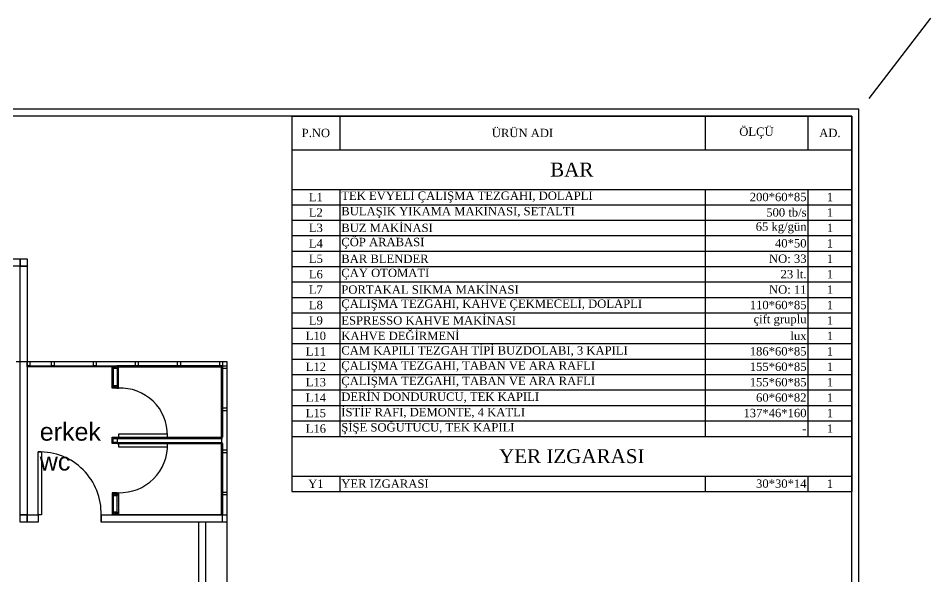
# Model space of a CAD drawing. Header units: millimetres. Extents: x 5004 to 15052, y -6179 to -3495.
# Drawn here: x 13750 to 15052, y -4291 to -3495 of the extents above; entities that cross this region are included whole.
import ezdxf

# ---------------------------------------------------------------- set-up
doc = ezdxf.new("R2010")
doc.units = ezdxf.units.MM
doc.styles.add('Halil 1', font='times.ttf', dxfattribs={"height": 12})
doc.styles.get("Standard").update_dxf_attribs({"font": 'arial.ttf'})

# ---------------------------------------------------------------- blocks, each defined once
blk = doc.blocks.new('*T186')
at = {"color": 0, "linetype": 'ByBlock', "lineweight": -2, "transparency": 16777216}
for p, q in [((0, 0), (798.6, 0)), ((0, 0), (0, -535.1)), ((68.8, 0), (68.8, -48.1)), ((589.3, 0), (589.3, -48.1)), ((736, 0), (736, -48.1)), ((798.6, 0), (798.6, -535.1)), ((0, -48.1), (798.6, -48.1)), ((0, -104.4), (798.6, -104.4)), ((68.8, -104.4), (68.8, -456.8)), ((589.3, -104.4), (589.3, -456.8)), ((736, -104.4), (736, -456.8)), ((0, -126.4), (798.6, -126.4)), ((0, -148.4), (798.6, -148.4)), ((0, -170.4), (798.6, -170.4)), ((0, -192.4), (798.6, -192.4)), ((0, -214.4), (798.6, -214.4)), ((0, -236.4), (798.6, -236.4)), ((0, -258.4), (798.6, -258.4)), ((0, -280.4), (798.6, -280.4)), ((0, -302.4), (798.6, -302.4)), ((0, -324.4), (798.6, -324.4)), ((0, -346.4), (798.6, -346.4)), ((0, -368.4), (798.6, -368.4)), ((0, -390.4), (798.6, -390.4)), ((0, -412.4), (798.6, -412.4)), ((0, -434.4), (798.6, -434.4)), ((0, -456.8), (798.6, -456.8)), ((0, -513.1), (798.6, -513.1)), ((68.8, -513.1), (68.8, -535.1)), ((589.3, -513.1), (589.3, -535.1)), ((736, -513.1), (736, -535.1)), ((0, -535.1), (798.6, -535.1))]:
    blk.add_line(p, q, dxfattribs=at)
at = {"color": 0, "transparency": 16777216, "style": 'Halil 1'}
for s, insert, char_height, width, attachment_point in [('P.NO', (34.4, -24.1), 11.91, 38.977, 5), ('ÜRÜN ADI', (329, -24.1), 11.91, 490.739, 5), ('ÖLÇÜ', (662.6, -24.1), 11.91, 116.897, 5), ('AD.', (767.3, -24.1), 11.91, 32.798, 5), ('BAR', (399.3, -76.3), 19.86, 768.77, 5), ('L1', (34.4, -115.4), 11.91, 64.792, 5), ('TEK EVYELİ ÇALIŞMA TEZGAHI, DOLAPLI', (70.7, -115.4), 11.914, 516.554, 4), ('200*60*85', (734, -115.4), 11.91, 142.711, 6), ('1', (767.3, -115.4), 11.9, 58.613, 5), ('BULAŞIK YIKAMA MAKİNASI, SETALTI', (70.7, -137.4), 11.914, 516.554, 4), ('L2', (34.4, -137.4), 11.91, 64.792, 5), ('500 tb/s', (734, -137.4), 11.91, 142.711, 6), ('1', (767.3, -137.4), 11.9, 58.613, 5), ('L3', (34.4, -159.4), 11.91, 64.792, 5), ('BUZ MAKİNASI', (70.7, -159.4), 11.914, 516.554, 4), ('65 kg/gün', (734, -159.4), 11.91, 142.711, 6), ('1', (767.3, -159.4), 11.9, 58.613, 5), ('L4', (34.4, -181.4), 11.91, 64.792, 5), ('ÇÖP ARABASI', (70.7, -181.4), 11.914, 516.554, 4), ('40*50', (734, -181.4), 11.91, 142.711, 6), ('1', (767.3, -181.4), 11.9, 58.613, 5), ('L5', (34.4, -203.4), 11.91, 64.792, 5), ('BAR BLENDER', (70.7, -203.4), 11.914, 516.554, 4), ('NO: 33', (734, -203.4), 11.91, 142.711, 6), ('1', (767.3, -203.4), 11.9, 58.613, 5), ('L6', (34.4, -225.4), 11.91, 64.792, 5), ('ÇAY OTOMATI', (70.7, -225.4), 11.914, 516.554, 4), ('23 lt.', (734, -225.4), 11.91, 142.711, 6), ('1', (767.3, -225.4), 11.9, 58.613, 5), ('L7', (34.4, -247.4), 11.91, 64.792, 5), ('PORTAKAL SIKMA MAKİNASI', (70.7, -247.4), 11.914, 516.554, 4), ('NO: 11', (734, -247.4), 11.91, 142.711, 6), ('1', (767.3, -247.4), 11.9, 58.613, 5), ('ÇALIŞMA TEZGAHI, KAHVE ÇEKMECELİ, DOLAPLI', (70.7, -269.4), 11.914, 516.554, 4), ('L8', (34.4, -269.4), 11.91, 64.792, 5), ('110*60*85', (734, -269.4), 11.91, 142.711, 6), ('1', (767.3, -269.4), 11.9, 58.613, 5), ('L9', (34.4, -291.4), 11.91, 64.792, 5), ('ESPRESSO KAHVE MAKİNASI', (70.7, -291.4), 11.914, 516.554, 4), ('çift gruplu', (734, -291.4), 11.914, 142.711, 6), ('1', (767.3, -291.4), 11.9, 58.613, 5), ('L10', (34.4, -313.4), 11.91, 64.792, 5), ('KAHVE DEĞİRMENİ', (70.7, -313.4), 11.914, 516.554, 4), ('lux', (734, -313.4), 11.91, 142.711, 6), ('1', (767.3, -313.4), 11.9, 58.613, 5), ('CAM KAPILI TEZGAH TİPİ BUZDOLABI, 3 KAPILI', (70.7, -335.4), 11.914, 516.554, 4), ('L11', (34.4, -335.4), 11.91, 64.792, 5), ('186*60*85', (734, -335.4), 11.91, 142.711, 6), ('1', (767.3, -335.4), 11.9, 58.613, 5), ('ÇALIŞMA TEZGAHI, TABAN VE ARA RAFLI', (70.7, -357.4), 11.914, 516.554, 4), ('155*60*85', (734, -357.4), 11.91, 142.711, 6), ('L12', (34.4, -357.4), 11.91, 64.792, 5), ('1', (767.3, -357.4), 11.9, 58.613, 5), ('L13', (34.4, -379.4), 11.91, 64.792, 5), ('ÇALIŞMA TEZGAHI, TABAN VE ARA RAFLI', (70.7, -379.4), 11.914, 516.554, 4), ('155*60*85', (734, -379.4), 11.91, 142.711, 6), ('1', (767.3, -379.4), 11.9, 58.613, 5), ('L14', (34.4, -401.4), 11.91, 64.792, 5), ('DERİN DONDURUCU, TEK KAPILI', (70.7, -401.4), 11.914, 516.554, 4), ('60*60*82', (734, -401.4), 11.91, 142.711, 6), ('1', (767.3, -401.4), 11.9, 58.613, 5), ('İSTİF RAFI, DEMONTE, 4 KATLI', (70.7, -423.4), 11.914, 516.554, 4), ('L15', (34.4, -423.4), 11.91, 64.792, 5), ('137*46*160', (734, -423.4), 11.91, 142.711, 6), ('1', (767.3, -423.4), 11.9, 58.613, 5), ('L16', (34.4, -445.6), 11.91, 64.792, 5), ('ŞİŞE SOĞUTUCU, TEK KAPILI', (70.7, -445.6), 11.914, 516.554, 4), ('1', (767.3, -445.6), 11.9, 58.613, 5), ('-', (734, -445.6), 11.9, 142.711, 6), ('YER IZGARASI', (399.3, -485), 19.857, 768.77, 5), ('Y1', (34.4, -524.1), 11.91, 64.792, 5), ('YER IZGARASI', (70.7, -524.1), 11.914, 516.554, 4), ('30*30*14', (734, -524.1), 11.91, 142.711, 6), ('1', (767.3, -524.1), 11.9, 58.613, 5)]:
    blk.add_mtext(s, dxfattribs=dict(at, insert=insert, char_height=char_height, width=width, attachment_point=attachment_point))

msp = doc.modelspace()

# ---------------------------------------------------------------- linework, layer by layer
for p, q in [((14963.9, -3609.6), (15051.5, -3495.1)), ((13747.7, -3984.6), (14047.7, -3984.6)), ((13763.2, -3984.6), (13767.2, -3984.6)), ((13767.2, -3990.6), (14037.7, -3990.6)), ((14047.7, -3984.6), (14047.7, -5363.3)), ((13891.7, -4092.5), (14041.7, -4092.5)), ((13891.7, -4094), (14041.7, -4094)), ((13891.7, -4100), (14041.7, -4100)), ((13891.7, -4101.5), (14041.7, -4101.5)), ((13778.7, -4203.3), (13778.7, -4213.3)), ((13868.7, -4203.3), (13868.7, -4213.3)), ((14041.7, -4203.3), (13891.7, -4203.3)), ((14007.7, -4213.3), (14007.7, -5323.3)), ((14017.7, -4213.3), (14017.7, -5333.3))]:
    msp.add_line(p, q)
for points in [[(12068.9, -5694.6), (14948.9, -5694.6), (14948.9, -3624.6), (12068.9, -3624.6)], [(12078.9, -5684.6), (14938.9, -5684.6), (14938.9, -3634.6), (12078.9, -3634.6)], [(13158.2, -3838.3), (13753.2, -3838.3), (13753.2, -3848.3), (13158.2, -3848.3)], [(13753.2, -3838.3), (13763.2, -3838.3), (13763.2, -3848.3), (13753.2, -3848.3)], [(13753.2, -3848.3), (13763.2, -3848.3), (13763.2, -4203.3), (13753.2, -4203.3)], [(13763.2, -3984.6), (13767.2, -3984.6), (13767.2, -3990.6), (13763.2, -3990.6)], [(13763.2, -3990.6), (13885.7, -3990.6), (13885.7, -3992.1), (13763.2, -3992.1)], [(13797.7, -3984.6), (13801.7, -3984.6), (13801.7, -3990.6), (13797.7, -3990.6)], [(13857.7, -3984.6), (13861.7, -3984.6), (13861.7, -3990.6), (13857.7, -3990.6)], [(13884.2, -3992.1), (13885.7, -3992.1), (13885.7, -4022.5), (13884.2, -4022.5)], [(13885.7, -3990.6), (13891.7, -3990.6), (13891.7, -3994.6), (13885.7, -3994.6)], [(13885.7, -3990.6), (13891.7, -3990.6), (13891.7, -4022.5), (13885.7, -4022.5)], [(14041.7, -3990.6), (13891.7, -3990.6), (13891.7, -3992.1), (14041.7, -3992.1)], [(13893.2, -3992.1), (13891.7, -3992.1), (13891.7, -4022.5), (13893.2, -4022.5)], [(13917.7, -3984.6), (13921.7, -3984.6), (13921.7, -3990.6), (13917.7, -3990.6)], [(13977.7, -3984.6), (13981.7, -3984.6), (13981.7, -3990.6), (13977.7, -3990.6)], [(14037.7, -3984.6), (14041.7, -3984.6), (14041.7, -3990.6), (14037.7, -3990.6)], [(14040.2, -3992.1), (14041.7, -3992.1), (14041.7, -4092.5), (14040.2, -4092.5)], [(14047.7, -3990.6), (14047.7, -3994.6), (14041.7, -3994.6), (14041.7, -3990.6)], [(13885.7, -4018.5), (13891.7, -4018.5), (13891.7, -4022.5), (13885.7, -4022.5)], [(14047.7, -4050.6), (14047.7, -4054.6), (14041.7, -4054.6), (14041.7, -4050.6)], [(13884.2, -4092.5), (14040.2, -4092.5), (14040.2, -4101.5), (13884.2, -4101.5)], [(13885.7, -4094), (13891.7, -4094), (13891.7, -4100), (13885.7, -4100)], [(14040.2, -4101.5), (14041.7, -4101.5), (14041.7, -4203.3), (14040.2, -4203.3)], [(14047.7, -4110.6), (14047.7, -4114.6), (14041.7, -4114.6), (14041.7, -4110.6)], [(13884.2, -4203.3), (13885.7, -4203.3), (13885.7, -4171.5), (13884.2, -4171.5)], [(13885.7, -4175.5), (13891.7, -4175.5), (13891.7, -4171.5), (13885.7, -4171.5)], [(13885.7, -4203.3), (13891.7, -4203.3), (13891.7, -4171.5), (13885.7, -4171.5)], [(13893.2, -4201.8), (13891.7, -4201.8), (13891.7, -4171.5), (13893.2, -4171.5)], [(14047.7, -4170.6), (14047.7, -4174.6), (14041.7, -4174.6), (14041.7, -4170.6)], [(13885.7, -4203.3), (13891.7, -4203.3), (13891.7, -4199.3), (13885.7, -4199.3)], [(13753.2, -4203.3), (13763.2, -4203.3), (13763.2, -4213.3), (13753.2, -4213.3)], [(13763.2, -4203.3), (13778.7, -4203.3), (13778.7, -4213.3), (13763.2, -4213.3)], [(13868.7, -4203.3), (14047.7, -4203.3), (14047.7, -4213.3), (13868.7, -4213.3)], [(14047.7, -4203.3), (14047.7, -4213.3), (14041.7, -4213.3), (14041.7, -4203.3)]]:
    msp.add_lwpolyline(points, close=True)
for points in [[(13885.7, -3994.6), (13885.7, -3990.6), (13891.7, -3994.6), (13891.7, -3990.6), (13885.7, -3994.6)], [(13885.7, -4022.5), (13885.7, -4018.5), (13891.7, -4022.5), (13891.7, -4018.5), (13885.7, -4022.5)], [(13885.7, -4171.5), (13885.7, -4175.5), (13891.7, -4171.5), (13891.7, -4175.5), (13885.7, -4171.5)], [(13885.7, -4199.3), (13885.7, -4203.3), (13891.7, -4199.3), (13891.7, -4203.3), (13885.7, -4199.3)]]:
    msp.add_lwpolyline(points)
at = {"color": 1}
for points in [[(13963.2, -4092.5), (13963.2, -4088), (13893.2, -4088), (13893.2, -4092.5)], [(13963.2, -4106), (13963.2, -4101.5), (13893.2, -4101.5), (13893.2, -4106)], [(13783.7, -4113.3), (13783.7, -4203.3), (13778.7, -4203.3), (13778.7, -4113.3)]]:
    msp.add_lwpolyline(points, close=True, dxfattribs=at)
for centre, radius, start, end in [((13896.5, -4089.1), 66.7, 359.0337, 92.8379), ((13895.5, -4103.7), 67.8, 268.0979, 1.9021), ((13781.2, -4200.8), 87.5, 358.3634, 91.6366)]:
    msp.add_arc(centre, radius, start, end, dxfattribs=at)

# ---------------------------------------------------------------- block references
msp.add_blockref('*T186', (14140.4, -3634.6))

# ---------------------------------------------------------------- texts
at = {"insert": (13781.2, -4071.8), "char_height": 25.52, "attachment_point": 1}
msp.add_mtext_dynamic_manual_height_columns('erkek\\Pwc', width=146.251, gutter_width=12.5, heights=[0], dxfattribs=at)

doc.saveas('drawing.dxf')
